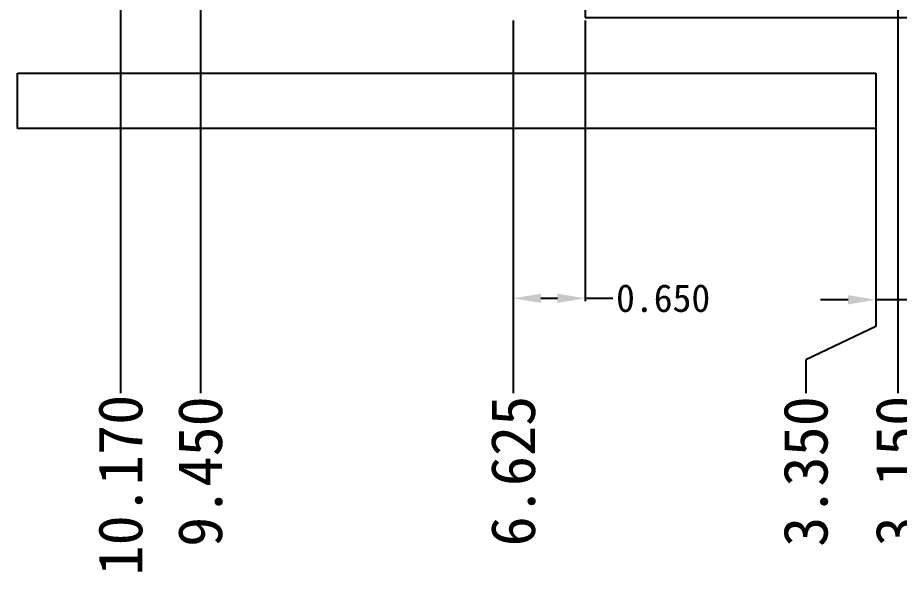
# Model space of a CAD drawing. Header units: millimetres. Extents: x 586 to 984, y 385 to 645.
# Drawn here: x 802.8 to 810.76, y 596.79 to 601.84 of the extents above; entities that cross this region are included whole.
import ezdxf

# ---------------------------------------------------------------- set-up
doc = ezdxf.new("R2010")
doc.units = ezdxf.units.MM
doc.layers.add('1', color=7, linetype='Continuous')
doc.layers.add('DIM', color=4, linetype='Continuous', lineweight=18)
doc.styles.add('宋体', font='')
doc.styles.get('宋体').set_extended_font_data('SimSun')
doc.dimstyles.new('ISO-25', dxfattribs={"dimtxt": 0.2, "dimasz": 0.15, "dimexe": 0.025, "dimexo": 0.025, "dimgap": 0.025, "dimtad": 0, "dimdec": 3, "dimzin": 1, "dimdsep": 46, "dimtxsty": '宋体', "dimcen": 0.15, "dimadec": 0, "dimazin": 0, "dimtfac": 1, "dimtdec": 3, "dimtmove": 0, "dimatfit": 3, "dimfxl": 1, "dimarcsym": 0})

# ---------------------------------------------------------------- blocks, each defined once
blk = doc.blocks.new('*D40')
at = {"layer": 'Defpoints', "color": 0}
for p in [(807.2712, 601.8441), (807.9212, 601.8441), (807.9212, 599.3096)]:
    blk.add_point(p, dxfattribs=at)
at = {"layer": 'DIM', "color": 0, "lineweight": -2}
for p, q in [((807.2712, 601.8191), (807.2712, 599.2846)), ((807.9212, 601.8191), (807.9212, 599.2846)), ((807.5212, 599.3096), (807.6712, 599.3096)), ((807.9212, 599.3096), (808.1712, 599.3096))]:
    blk.add_line(p, q, dxfattribs=at)
at = {"layer": 'DIM', "color": 0}
for points in [[(807.5212, 599.3513), (807.5212, 599.268), (807.2712, 599.3096)], [(807.6712, 599.268), (807.6712, 599.3513), (807.9212, 599.3096)]]:
    blk.add_solid(points, dxfattribs=at)
at = {"layer": 'DIM', "color": 0, "insert": (808.6256, 599.3096), "char_height": 0.25, "attachment_point": 5, "style": '宋体'}
blk.add_mtext('0.650', dxfattribs=at)
blk = doc.blocks.new('*D41')
at = {"layer": 'Defpoints', "color": 0}
for p in [(810.5462, 600.8441), (810.9462, 600.8441), (810.5462, 599.2964)]:
    blk.add_point(p, dxfattribs=at)
at = {"layer": 'DIM', "color": 0, "lineweight": -2}
for p, q in [((810.5462, 600.8191), (810.5462, 599.2714)), ((810.9462, 600.8191), (810.9462, 599.2714)), ((810.2962, 599.2964), (810.0462, 599.2964)), ((810.9462, 599.2964), (810.5462, 599.2964)), ((811.1962, 599.2964), (811.6, 599.2964))]:
    blk.add_line(p, q, dxfattribs=at)
at = {"layer": 'DIM', "color": 0}
for points in [[(810.2962, 599.2547), (810.2962, 599.3381), (810.5462, 599.2964)], [(811.1962, 599.3381), (811.1962, 599.2547), (810.9462, 599.2964)]]:
    blk.add_solid(points, dxfattribs=at)
at = {"layer": 'DIM', "color": 0, "insert": (812.0545, 599.2964), "char_height": 0.25, "attachment_point": 5, "style": '宋体'}
blk.add_mtext('0.400', dxfattribs=at)
blk = doc.blocks.new('*D27')
at = {"layer": 'Defpoints', "color": 0, "transparency": 16777216}
for p in [(813.8962, 606.9941), (804.4462, 602.9741), (804.4462, 598.4545)]:
    blk.add_point(p, dxfattribs=at)
at = {"layer": 'DIM', "color": 0, "lineweight": -2, "transparency": 16777216}
blk.add_line((804.4462, 602.9491), (804.4462, 598.4545), dxfattribs=at)
at = {"layer": 'DIM', "color": 0, "transparency": 16777216, "insert": (804.4462, 597.745), "char_height": 0.4, "attachment_point": 5, "rotation": 90, "style": '宋体'}
blk.add_mtext('9.450', dxfattribs=at)
blk = doc.blocks.new('*D28')
at = {"layer": 'Defpoints', "color": 0, "transparency": 16777216}
for p in [(813.8962, 606.9941), (810.7462, 602.9741), (810.7462, 598.4545)]:
    blk.add_point(p, dxfattribs=at)
at = {"layer": 'DIM', "color": 0, "lineweight": -2, "transparency": 16777216}
blk.add_line((810.7462, 602.9491), (810.7462, 598.4545), dxfattribs=at)
at = {"layer": 'DIM', "color": 0, "transparency": 16777216, "insert": (810.7462, 597.7495), "char_height": 0.4, "attachment_point": 5, "rotation": 90, "style": '宋体'}
blk.add_mtext('3.150', dxfattribs=at)
blk = doc.blocks.new('*D29')
at = {"layer": 'Defpoints', "color": 0, "transparency": 16777216}
for p in [(813.8962, 606.9941), (807.2712, 601.8441), (807.272, 598.4545)]:
    blk.add_point(p, dxfattribs=at)
at = {"layer": 'DIM', "color": 0, "lineweight": -2, "transparency": 16777216}
for p, q in [((807.2712, 601.8191), (807.2712, 599.0545)), ((807.2712, 599.0545), (807.272, 598.7545)), ((807.272, 598.7545), (807.272, 598.4545))]:
    blk.add_line(p, q, dxfattribs=at)
at = {"layer": 'DIM', "color": 0, "transparency": 16777216, "insert": (807.272, 597.7495), "char_height": 0.4, "attachment_point": 5, "rotation": 90, "style": '宋体'}
blk.add_mtext('6.625', dxfattribs=at)
blk = doc.blocks.new('*D32')
at = {"layer": 'Defpoints', "color": 0, "transparency": 16777216}
for p in [(813.8962, 606.9941), (803.7262, 603.8441), (803.7257, 598.4545)]:
    blk.add_point(p, dxfattribs=at)
at = {"layer": 'DIM', "color": 0, "lineweight": -2, "transparency": 16777216}
for p, q in [((803.7262, 603.8191), (803.7262, 599.0545)), ((803.7262, 599.0545), (803.7257, 598.7545)), ((803.7257, 598.7545), (803.7257, 598.4545))]:
    blk.add_line(p, q, dxfattribs=at)
at = {"layer": 'DIM', "color": 0, "transparency": 16777216, "insert": (803.7257, 597.6228), "char_height": 0.4, "attachment_point": 5, "rotation": 90, "style": '宋体'}
blk.add_mtext('10.170', dxfattribs=at)
blk = doc.blocks.new('*D124')
at = {"layer": 'Defpoints', "color": 0}
for p in [(813.8962, 606.9941), (810.5462, 601.0539), (809.9137, 598.4545)]:
    blk.add_point(p, dxfattribs=at)
at = {"layer": 'DIM', "color": 0, "lineweight": -2}
for p, q in [((810.5462, 601.0289), (810.5462, 599.0545)), ((810.5462, 599.0545), (809.9137, 598.7545)), ((809.9137, 598.7545), (809.9137, 598.4545))]:
    blk.add_line(p, q, dxfattribs=at)
at = {"layer": 'DIM', "color": 0, "insert": (809.9137, 597.7457), "char_height": 0.4, "attachment_point": 5, "rotation": 90, "style": '宋体'}
blk.add_mtext('3.350', dxfattribs=at)

msp = doc.modelspace()

# ---------------------------------------------------------------- linework, layer by layer
at = {"layer": '1'}
for p, q in [((807.9212, 602.3441), (807.9212, 601.8441)), ((807.9212, 601.8441), (813.5712, 601.8441)), ((802.7962, 601.3441), (810.5462, 601.3441)), ((802.7962, 600.8441), (802.7962, 601.3441)), ((810.5462, 601.3441), (810.5462, 600.8441)), ((810.5462, 600.8441), (802.7962, 600.8441))]:
    msp.add_line(p, q, dxfattribs=at)

# ---------------------------------------------------------------- dimensions: what is measured, and where the dimension line sits
at = {"layer": 'DIM'}
for feature_location, offset, origin, override, picture, middle in [((803.7262, 603.8441), (-0.0005, -5.3896), (813.8962, 606.9941), {"dimtxt": 0.4}, '*D32', (803.7257, 597.6228)), ((804.4462, 602.9741), (0, -4.5196), (813.8962, 606.9941), {"dimtxt": 0.4}, '*D27', (804.4462, 597.745)), ((807.2712, 601.8441), (0.0008, -3.3896), (813.8962, 606.9941), {"dimtxt": 0.4}, '*D29', (807.272, 597.7495)), ((810.5462, 601.0539), (-0.6325, -2.5994), (813.8962, 606.9941, -0.1201), {"dimtxt": 0.4, "dimtmove": 1}, '*D124', (809.9137, 597.7457, -0.1201)), ((810.7462, 602.9741), (0, -4.5196), (813.8962, 606.9941), {"dimtxt": 0.4}, '*D28', (810.7462, 597.7495))]:
    dim = msp.add_ordinate_dim(feature_location=feature_location, offset=offset, dtype=1, origin=origin, dimstyle='ISO-25', override=override, dxfattribs=at)
    dim.commit()
    dim.dimension.update_dxf_attribs({"geometry": picture, "text_midpoint": middle})
dim = msp.add_linear_dim(base=(807.9212, 599.3096), p1=(807.2712, 601.8441), p2=(807.9212, 601.8441), dimstyle='ISO-25', override={"dimtxt": 0.25, "dimasz": 0.25}, dxfattribs=at)
dim.commit()
dim.dimension.update_dxf_attribs({"geometry": '*D40', "text_midpoint": (808.6256, 599.3096)})
dim = msp.add_linear_dim(base=(810.5462, 599.2964), p1=(810.9462, 600.8441), p2=(810.5462, 600.8441), dimstyle='ISO-25', override={"dimtxt": 0.25, "dimasz": 0.25}, dxfattribs=at)
dim.commit()
dim.dimension.update_dxf_attribs({"geometry": '*D41', "text_midpoint": (812.0545, 599.2964), "dimtype": 160})

doc.saveas('drawing.dxf')
